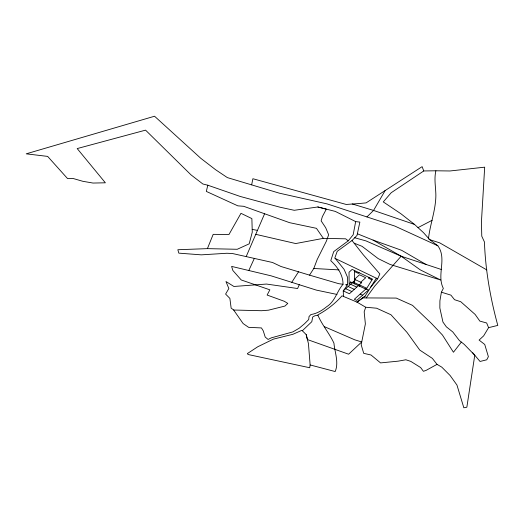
<?xml version="1.0" encoding="UTF-8"?>
<svg xmlns="http://www.w3.org/2000/svg" width="524" height="524" viewBox="0 0 524 524"><rect width="100%" height="100%" fill="white"/><g stroke="black" fill="none" stroke-linecap="round" stroke-linejoin="round"><path stroke-width="0.79" d="M472.74 352.809L480.05 361.462L486.757 359.791L488.375 356.687L484.746 344.471L479.093 340.089L483.665 335.851L488.584 327.664L497.8 325.404C490.359 298.215 485.421 270.142 484.445 241.99L481.772 236.206L481.432 221.862L484.68 167.176L449.952 170.975L435.903 170.785C433.918 179.025 435.798 187.107 435.87 195.36C435.758 210.203 430.099 224.108 428.468 238.695L437.848 245.789C447.267 258.764 436.387 274.89 443.337 288.416L441.398 292.189L439.905 300.822L439.852 307.988L442.937 322.031L446.356 326.838L452.795 331.961L459.371 340.541L464.172 344.334L474.77 355.213L466.851 407.214L463.832 407.77L456.954 385.042L450.155 375.557L441.771 367.134L437.029 364.363L432.359 358.377L419.75 350.065L406.984 332.373L390.969 314.754L376.579 308.204L365.693 307.234L357.041 302.132L342.028 295.824C335.216 303.593 326.832 310.025 317.767 314.931C321.978 324.926 329.314 333.225 333.919 343.102C334.797 352.442 339.028 362.543 335.183 371.549L310.136 364.946L308.44 343.613L306.18 334.581L301.896 330.317L292.929 334.286L273.371 339.146L257.69 346.803L247.361 353.589L248.094 354.506L309.723 367.743L310.136 364.946M437.848 245.789L394.762 226.041L326.996 203.875L279.272 193.146L227.357 177.603L215.678 169.776L200.797 158.314L154.547 116.23L26.2 153.833L47.651 156.401L67.537 178.56L73.111 178.494L82.805 181.291L93.017 183.053L105.37 182.804L77.198 148.574L145.561 130.142L190.985 174.846L202.853 183.989L207.825 185.214L240.28 196.474L280.026 207.216L294.239 210.294L317.839 206.973L335.314 211.414L355.665 221.6L353.163 234.817L348.257 240.811L333.709 251.625L330.762 260.71C337.456 266.847 343.082 274.858 343.024 284.283C336.834 291.37 335.098 301.562 326.57 306.802C321.939 310.594 316.856 313.614 310.87 314.57L309.029 316.575L308.708 319.548L304.411 323.845L299.178 328.227L292.87 331.902L271.334 337.836L268.091 339.447L265.216 337.063L263.258 330.847L261.443 327.926L248.658 327.356L243.116 323.557L233.527 309.835L231.156 308.178L229.879 298.405L225.602 294.082L228.844 288.521L225.962 281.526L233.907 286.471L266.5 284.054L297.606 288.521L299.283 284.722L316.326 290.099L337.017 294.449M251.658 184.815L252.882 178.73L346.22 204.458L359.529 203.502L366.099 202.886L422.128 166.652L423.752 170.955L435.903 170.785M355.665 221.6L359.864 222.097L357.021 235.407L352.043 240.516L337.22 251.317L334.738 258.234L377.653 278.814L379.848 273.954L363.047 254.52L352.043 240.516M207.825 185.214L206.312 191.411L237.844 205.84L243.706 206.305L289.608 222.68L316.444 228.326L323.341 238.355L345.676 238.813L348.257 240.811M365.693 307.234L364.18 311.819L365.372 323.943L361.174 344.753L363.721 353.346L371.044 355.003L380.555 362.909L398.135 361.16L405.877 359.778L410.803 361.396L420.654 367.56L423.412 371.313L426.169 370.337L437.029 364.363M207.406 248.638L213.183 234.352L228.981 234.49L240.968 213.32L251.874 218.593L252.267 232.171L249.175 243.843L237.234 249.28L207.406 248.638L177.846 249.732L178.822 253.144L201.314 254.847L226.879 253.262L232.44 253.518L272.519 262.491L281.002 266.506L309.533 275.133L313.791 268.484L317.203 259.472L326.406 241.106L328.64 234.778L325.673 227.691L321.127 220.859L322.358 216.648L326.328 209.142L317.839 206.973M246.228 256.491L264.594 213.766M248.808 270.522L254.337 258.365M385.278 190.369L373.56 210.432L366.931 216.929M365.084 296.178L357.041 302.132L365.084 296.178L376.337 278.178M233.658 310.025L261.555 310.719L268.498 310.175L284.905 306.075L287.794 303.442L284.349 301.3L267.135 295.051L269.86 289.818L241.23 279.96L232.866 270.489L231.608 266.402L271.085 275.834L291.757 282.312L298.549 271.779M362.909 297.874L366.158 297.927L374.784 286.012L401.142 256.223L441.404 269.513M461.343 342.1L453.443 352.246L442.453 335.033L431.468 323.446L412.545 305.374L396.249 298.077L366.158 297.927M370.782 287.067L377.653 278.814M302.335 330.755L311.8 321.71L312.677 317.059L314.865 315.769L317.937 315.324M359.195 272.762L358.475 273.423L354.506 271.53M355.521 279.77L343.246 290.899L343.462 296.427M360.728 282.226L365.726 277.727L359.516 274.766L354.525 279.299L361.717 282.691L349.416 293.741L343.246 290.899L347.281 285.194L345.722 284.774L347.543 284.656L347.464 277.124L344.091 269.362L335.353 258.529M359.497 286.156L360.42 285.331L366.735 288.298M369.138 277.51L368.411 278.159L371.981 279.862M423.752 170.955L391.205 192.727L383.267 201.923L400.978 213.799L414.536 224.436L423.516 232.676L429.765 239.671L439.702 242.848L486.848 269.939M418.001 227.619L432.09 220.309M323.727 238.276L295.7 243.549L255.823 234.346M313.791 268.484L338.989 269.893M343.024 284.283L338.74 283.687L309.533 275.133M252.188 229.374L257.454 230.383M354.696 237.745L365.968 240.902L401.142 256.223L420.32 269.893L440.71 280.026L390.118 264.469L378.177 258.607L362.077 246.332L354.204 243.195M352.226 203.954L373.56 210.432L414.536 224.436M441.398 292.189L450.902 295.13L454.544 299.702L460.753 301.719L475.124 314.433L479.833 321.094L486.658 322.981L488.584 327.664M291.757 282.312L299.283 284.722M357.368 233.769L373.075 240.09L401.692 250.341L426.012 264.469M345.676 288.691L351.853 291.554M348.119 286.477L354.303 289.353M360.178 294.082L362.615 295.209M350.576 284.25L356.759 287.145M353.045 282.017L359.235 284.925M324.546 326.734L354.741 339.807L361.691 341.969L348.63 354.217L307.424 339.565L306.18 334.581M373.075 240.09L401.142 256.223M354.506 270.522L354.532 283.825M350.576 281.971L349.128 284.453L349.023 272.277L352.154 269.401L372.453 279.096L366.132 289.268L350.576 281.971M366.099 288.822L354.329 299.283L356.759 300.396L368.536 289.962L366.099 288.822"/></g></svg>
